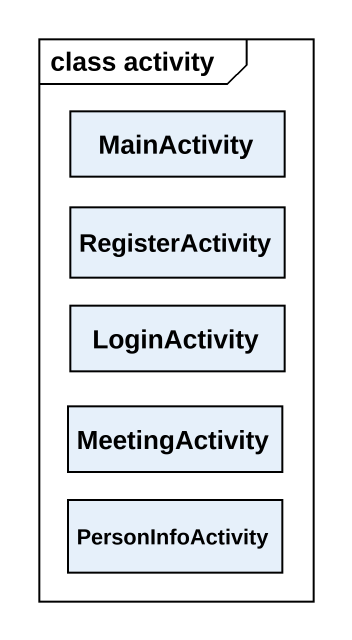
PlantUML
@startuml
mainframe class activity
hide circle
hide empty members
class RegisterActivity
class MainActivity
class LoginActivity
class MeetingActivity
class PersonInfoActivity
@enduml
